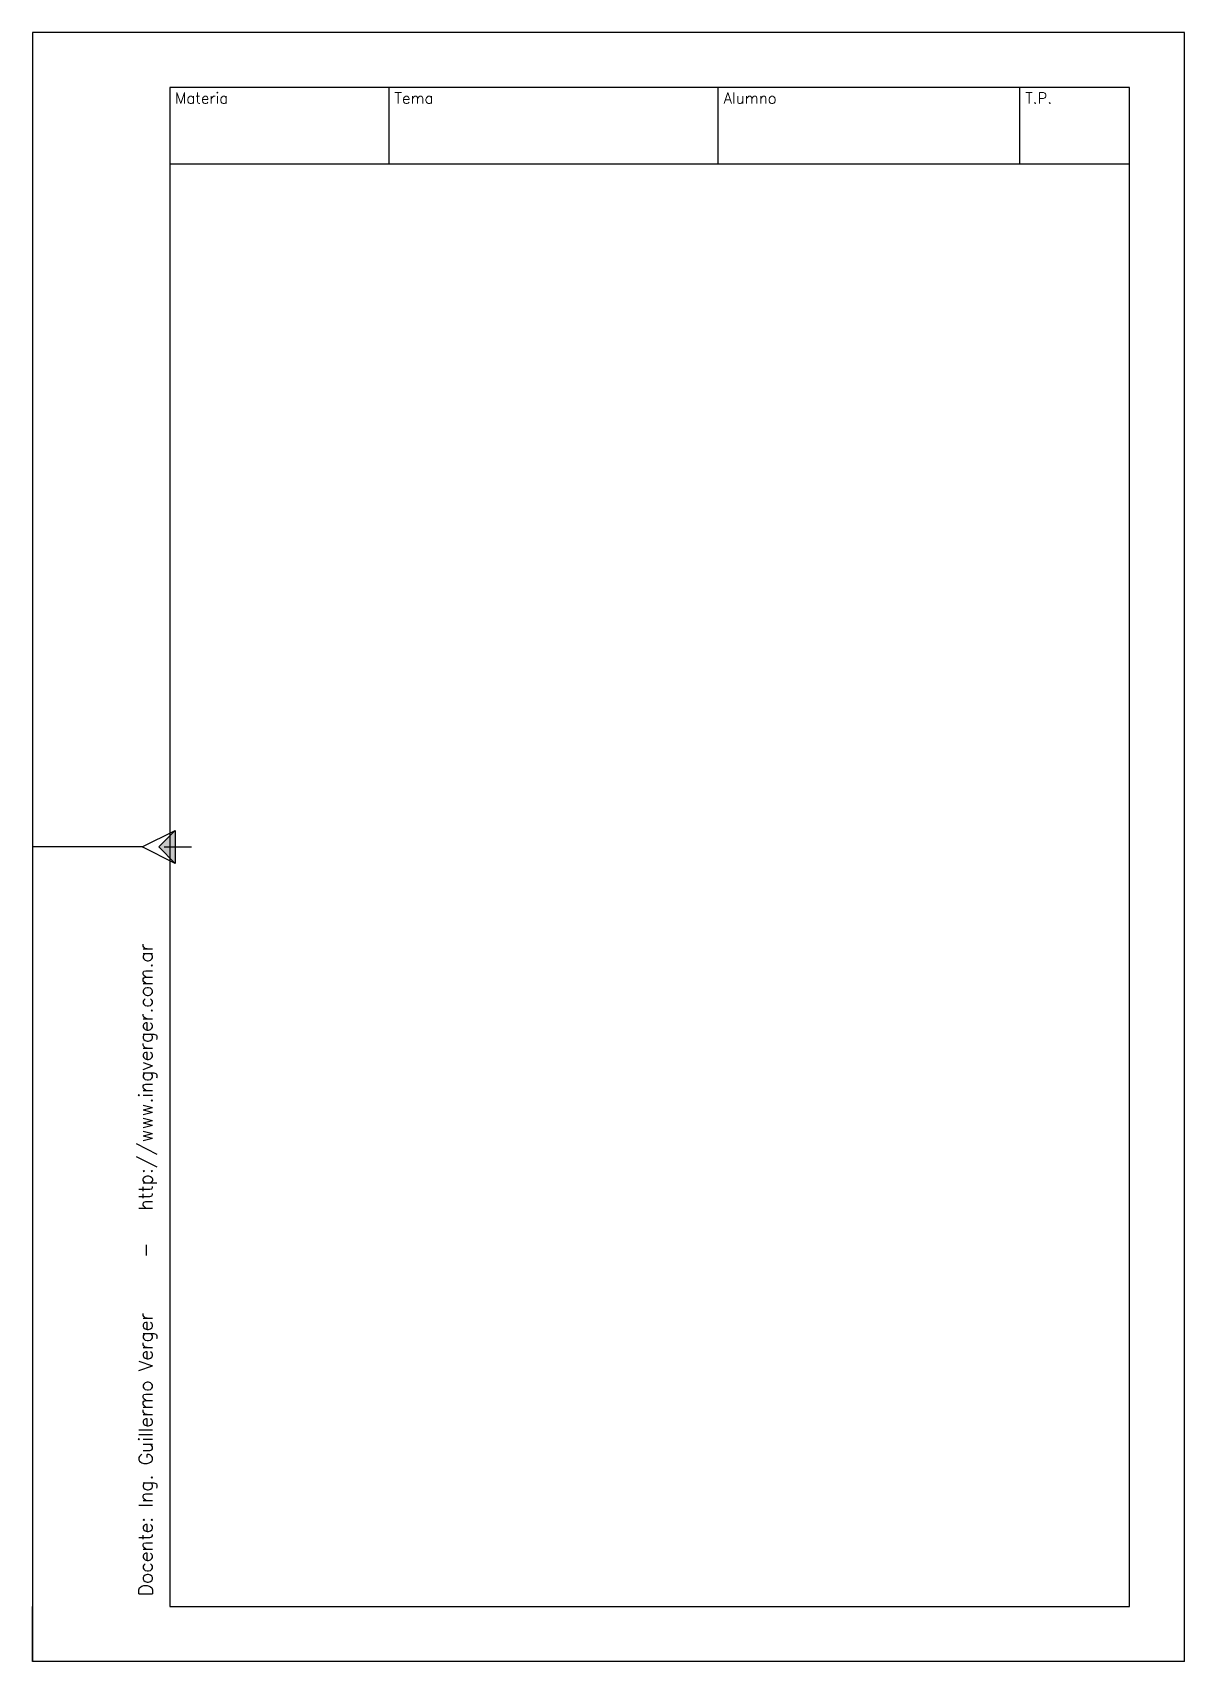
# Model space of a CAD drawing. Header units: millimetres. Extents: x 0 to 210, y 0 to 297.
import ezdxf

# ---------------------------------------------------------------- set-up
doc = ezdxf.new("R2010")
doc.units = ezdxf.units.MM
for name, color, linetype in [('FRAME 025', 7, 'Continuous'), ('FRAME 050', 6, 'Continuous'), ('FRAME 070', 1, 'Continuous'), ('FRAME 200', 8, 'Continuous'), ('Texto', 3, 'Continuous')]:
    doc.layers.add(name, color=color, linetype=linetype)
doc.styles.add('con Simplex', font='simplex.shx')

msp = doc.modelspace()

# ---------------------------------------------------------------- hatches: boundary and pattern name
at = {"layer": 'FRAME 050'}
h = msp.add_hatch(color=256, dxfattribs=at)
h.paths.add_polyline_path([(26, 148.5), (26, 151.5), (25, 150.5), (25, 148.5)])
h.paths.add_polyline_path([(25, 150.5), (23, 148.5), (25, 146.5)])
h.paths.add_polyline_path([(26, 145.5), (26, 148.5), (25, 148.5), (25, 146.5)])

# ---------------------------------------------------------------- linework, layer by layer
at = {"layer": 'FRAME 025'}
msp.add_line((20, 148.5), (0, 148.5), dxfattribs=at)
at = {"layer": 'FRAME 050'}
for p, q in [((20, 148.5), (26, 151.5)), ((26, 151.5), (23, 148.5)), ((26, 151.5), (26, 145.5)), ((26, 145.5), (20, 148.5)), ((23, 148.5), (26, 145.5)), ((24, 148.5), (29, 148.5))]:
    msp.add_line(p, q, dxfattribs=at)
msp.add_point((25, 148.5), dxfattribs=at)
at = {"layer": 'FRAME 070'}
for p, q in [((200, 287), (25, 287)), ((25, 287), (25, 10)), ((65, 273), (65, 287)), ((125, 273), (125, 287)), ((180, 273), (180, 287)), ((200, 10), (200, 287)), ((200, 273), (25, 273)), ((25, 10), (200, 10))]:
    msp.add_line(p, q, dxfattribs=at)
at = {"layer": 'FRAME 200'}
for p, q in [((210, 297), (0, 297)), ((0, 297), (0, 0)), ((210, 0), (210, 297)), ((0, 0), (0, 10)), ((210, 0), (0, 0))]:
    msp.add_line(p, q, dxfattribs=at)

# ---------------------------------------------------------------- texts
at = {"layer": 'Texto', "color": 6, "style": 'con Simplex'}
for s, p in [('Materia', (25.98, 284.05)), ('Tema', (65.98, 284.05)), ('Alumno', (125.98, 284.05)), ('T.P.', (180.98, 284.05))]:
    msp.add_text(s, height=2, dxfattribs=at).set_placement(p)
msp.add_text('Docente: Ing. Guillermo Verger   -   http://www.ingverger.com.ar', height=2.5, rotation=90, dxfattribs=at).set_placement((21.85, 11.89))

doc.saveas('drawing.dxf')
